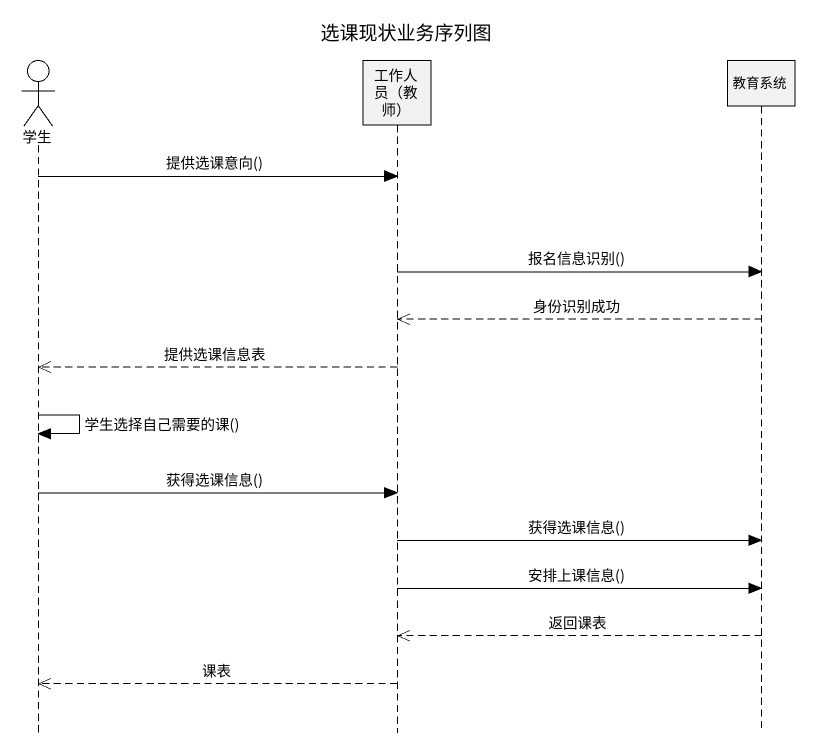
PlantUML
@startuml
title 选课现状业务序列图
hide footbox
actor 学生
participant "工作人员（教师）" as 工作人员_教师
participant 教育系统

学生 -> 工作人员_教师 : 提供选课意向()
工作人员_教师 -> 教育系统 : 报名信息识别()
教育系统 -->> 工作人员_教师 : 身份识别成功
工作人员_教师 -->> 学生 : 提供选课信息表
学生 -> 学生 : 学生选择自己需要的课()
学生 -> 工作人员_教师 : 获得选课信息()
工作人员_教师 -> 教育系统 : 获得选课信息()
工作人员_教师 -> 教育系统 : 安排上课信息()
教育系统 -->> 工作人员_教师 : 返回课表
工作人员_教师 -->> 学生 : 课表
@enduml
